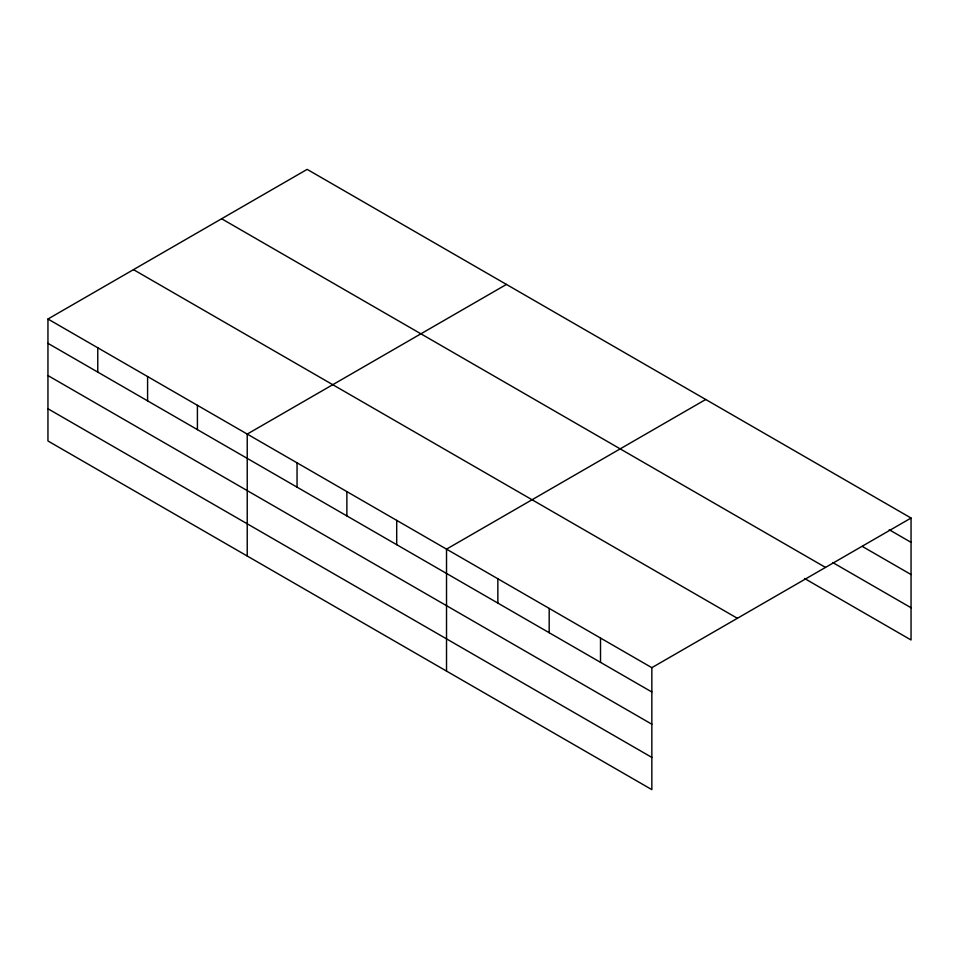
<?xml version="1.0" encoding="UTF-8"?>
<svg xmlns="http://www.w3.org/2000/svg" width="959" height="959" viewBox="0 0 959 959"><rect width="100%" height="100%" fill="white"/><g stroke="black" fill="none" stroke-linecap="round" stroke-linejoin="round"><path stroke-width="1.44" d="M47.95 319.023L651.844 667.68L651.844 789.629L47.95 440.972L47.95 319.023L307.156 169.371L911.05 518.028L911.05 639.977L804.541 578.481M506.448 284.427L247.23 434.079L247.23 556.028M705.728 399.483L446.522 549.135L446.522 671.084M651.844 667.68L911.05 518.028M889.233 529.74L911.05 542.338M862.285 546.402L911.05 574.549M832.772 562.561L911.05 607.754M221.625 218.76L825.507 567.416M133.493 269.647L737.375 618.291M47.95 343.334L651.844 691.99M47.95 375.556L651.844 724.213M47.95 408.75L651.844 757.406M600.514 638.047L600.514 662.345M549.183 608.414L549.183 632.712M497.853 578.768L497.853 603.079M396.702 520.377L396.702 544.676M346.87 491.607L346.87 515.918M297.05 462.849L297.05 487.148M197.41 405.321L197.41 429.62M147.59 376.551L147.59 400.862M97.77 347.793L97.77 372.092"/></g></svg>
